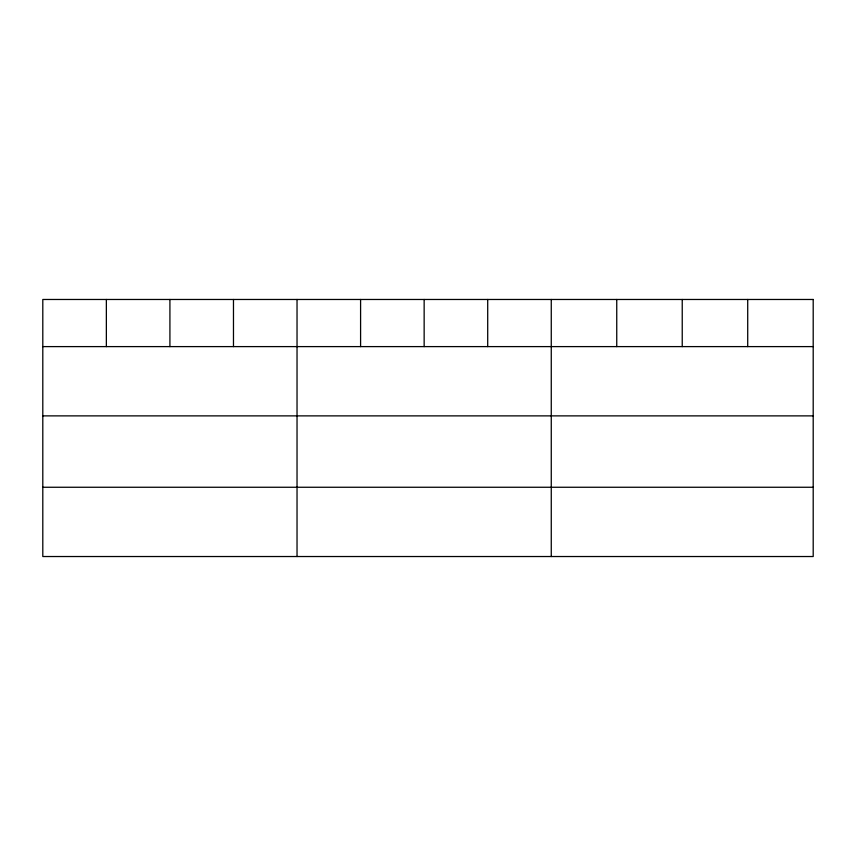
<?xml version="1.0" encoding="UTF-8"?>
<svg xmlns="http://www.w3.org/2000/svg" width="856" height="856" viewBox="0 0 856 856"><rect width="100%" height="100%" fill="white"/><g stroke="black" fill="none" stroke-linecap="round" stroke-linejoin="round"><path stroke-width="1.28" d="M42.8 346.605L813.2 346.605M42.8 415.877L813.2 415.877M42.8 487.257L813.2 487.257M747.716 299.472L747.716 346.605M682.232 299.472L682.232 346.605M616.748 299.472L616.748 346.605M551.264 299.472L551.264 556.528M487.706 299.472L487.706 346.605M424.148 299.472L424.148 346.605M360.59 299.472L360.59 346.605M297.032 299.472L297.032 556.528M233.474 299.472L233.474 346.605M169.916 299.472L169.916 346.605M106.358 299.472L106.358 346.605M813.2 299.472L42.8 299.472L42.8 556.528L813.2 556.528L813.2 299.472"/></g></svg>
